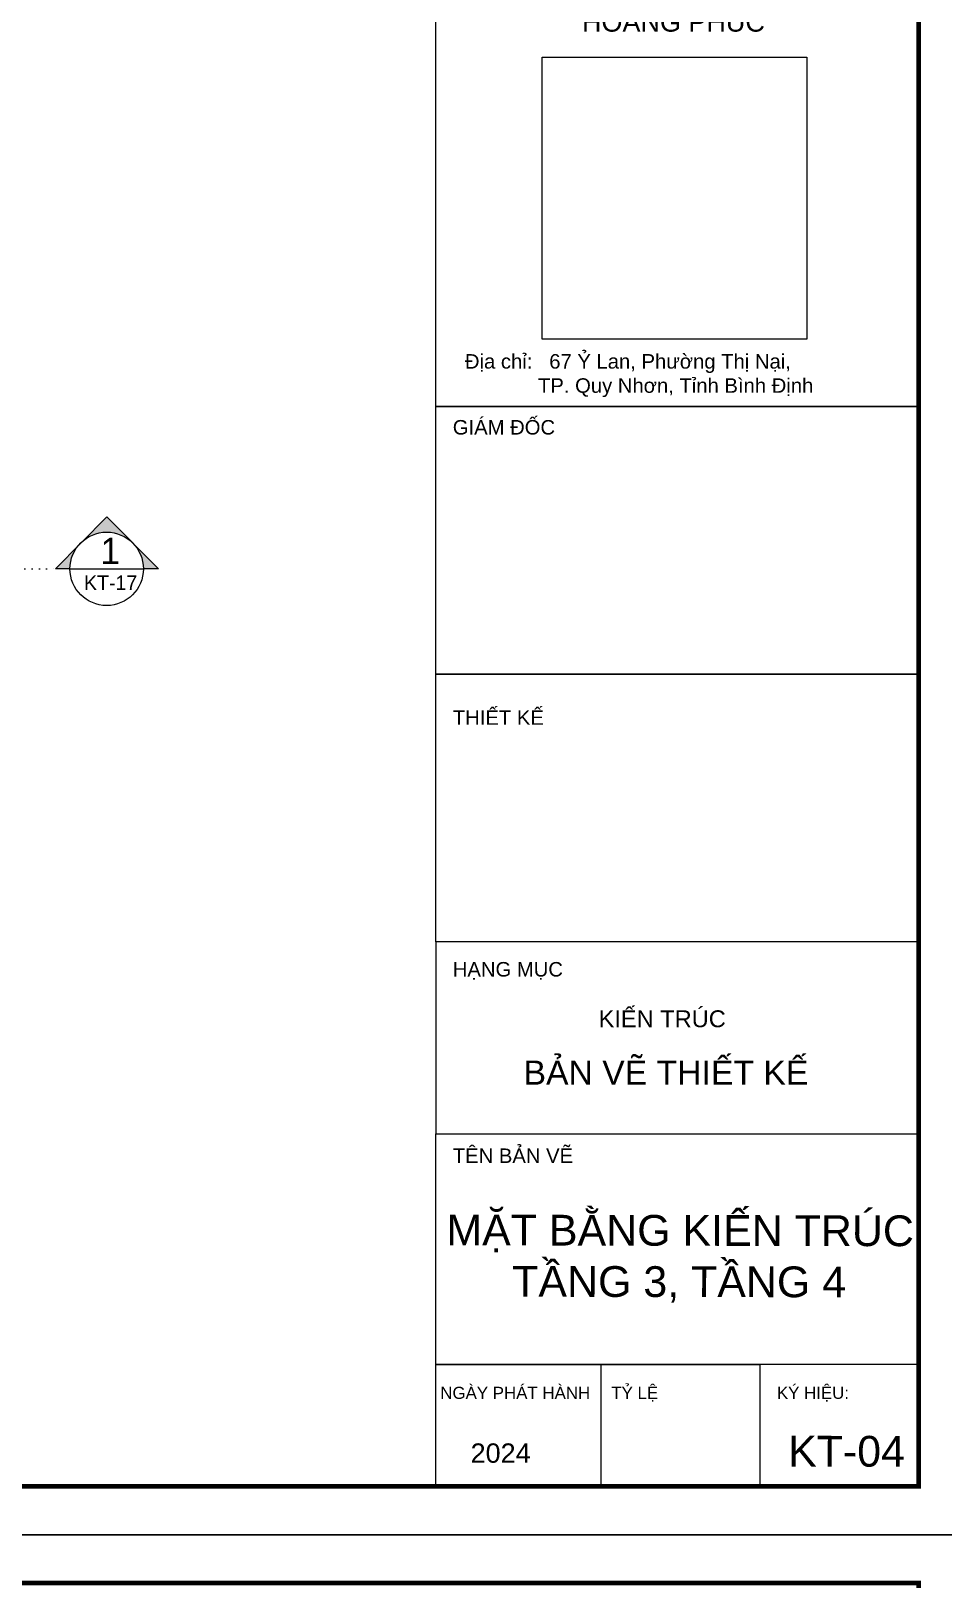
# Model space of a CAD drawing. Header units: inches. Extents: x 236662 to 497023, y -248575 to 81795.
# Drawn here: x 309534 to 317454, y -53692 to -40259 of the extents above; entities that cross this region are included whole.
import ezdxf
from ezdxf.enums import TextEntityAlignment as Align

# ---------------------------------------------------------------- set-up
doc = ezdxf.new("R2010")
doc.units = ezdxf.units.IN
doc.header["$LTSCALE"] = 10
doc.header["$MEASUREMENT"] = 0
doc.linetypes.add('CENTER2', pattern=[1.125, 0.75, -0.125, 0.125, -0.125])
doc.linetypes.add('DOT2', pattern=[0.125, 0, -0.125])
for name, color, linetype in [('01. HP_TEXT', 9, 'Continuous'), ('07. HP_KY HIEU', 43, 'Continuous'), ('truc', 2, 'CENTER2')]:
    doc.layers.add(name, color=color, linetype=linetype)
for name, color, linetype, lineweight in [('02. HP_BE TONG', 1, 'Continuous', 35), ('06. HP_THAY 1', 134, 'Continuous', 15), ('GHICHU', 7, 'Continuous', 9)]:
    doc.layers.add(name, color=color, linetype=linetype, lineweight=lineweight)
doc.layers.add('Tpl_Bound', color=1, linetype='Continuous', plot=False)
doc.styles.add('AVO', font='VAVOB.TTF')
doc.styles.get("Standard").update_dxf_attribs({"font": 'arial.ttf'})
doc.styles.add('TA1', font='arial.ttf')
picture_1 = doc.add_image_def('image1.jpg', size_in_pixel=(1818, 1935))

# ---------------------------------------------------------------- blocks, each defined once
blk = doc.blocks.new('KHUNG TEN A-3')
at = {"layer": '01. HP_TEXT'}
for points in [[(365.0000000000001, 116.7386527405854), (365.0000000000001, 163.3445738685962), (414.9999999999999, 163.3445738685962), (414.9999999999999, 116.7386527405854)], [(365.0000000000001, 89.04361435174019), (365.0000000000001, 116.7386527405854), (414.9999999999999, 116.7386527405854), (414.9999999999999, 89.04361435174019)], [(365.0000000000001, 61.34857596289419), (365.0000000000001, 89.04361435174019), (414.9999999999999, 89.04361435174019), (414.9999999999999, 61.34857596289419)], [(365.0000000000001, 61.34857596289419), (365.0000000000001, 41.47062960710662), (414.9999999999999, 41.47062960710662), (414.9999999999999, 61.34857596289419)], [(365.0000000000001, 17.61216440969179), (365.0000000000001, 41.47062960710662), (414.9999999999999, 41.47062960710662), (414.9999999999999, 17.61216440969179)], [(365.0000000000001, 5.000000000000682), (365.0000000000001, 17.61216440969179), (398.5623552153564, 17.61216440969179), (398.5623552153564, 5.000000000000682)], [(398.5623552153564, 5.000000000000682), (382.1247104307132, 5.000000000000682), (382.1247104307132, 17.61216440969179), (398.5623552153564, 17.61216440969179)], [(398.5623552153564, 5.000000000000682), (414.9999999999999, 5.000000000000682), (414.9999999999999, 17.61216440969179), (398.5623552153564, 17.61216440969179)]]:
    blk.add_lwpolyline(points, close=True, dxfattribs=at)
at = {"layer": '02. HP_BE TONG', "color": 1, "const_width": 0.4999999999999999}
blk.add_lwpolyline([(15.00000000000011, 5.000000000000682), (414.9999999999999, 5.000000000000682), (414.9999999999999, 292), (15.00000000000011, 292)], close=True, dxfattribs=at)
at = {"layer": '06. HP_THAY 1'}
blk.add_lwpolyline([(1.13686837721616e-13, 297), (420.0000000000001, 297), (420.0000000000001, 6.821210263296962e-13), (1.13686837721616e-13, 6.821210263296962e-13)], close=True, dxfattribs=at)
at = {"layer": 'Defpoints'}
blk.add_lwpolyline([(1.13686837721616e-13, 6.821210263296962e-13), (419.9999999999999, 6.821210263296962e-13), (419.9999999999999, 297), (1.13686837721616e-13, 297)], close=True, dxfattribs=at)
at = {"layer": '01. HP_TEXT', "color": 7, "style": 'TA1'}
for s, height, p in [('GIÁM ĐỐC', 1.5, (366.7500000000001, 113.8535454084688)), ('THIẾT KẾ', 1.5, (366.7500000000001, 83.81814191478702)), ('HẠNG MỤC', 1.5, (366.7500000000001, 57.76417565240695)), ('TÊN BẢN VẼ', 1.5, (366.7500000000001, 38.47062960710696)), ('NGÀY PHÁT HÀNH', 1.25, (365.4570158360685, 14.05616144354622)), ('TỶ LỆ', 1.25, (383.1621541026194, 14.05616144354622)), ('KÝ HIỆU:', 1.25, (400.3123552153567, 14.05616144354622)), ('2024', 2, (368.59584386667, 7.449146253301706))]:
    blk.add_text(s, height=height, dxfattribs=at).set_placement(p)
at = {"layer": '01. HP_TEXT', "style": 'TA1'}
for s, height, p in [('KIẾN TRÚC', 1.75, (388.4357243020851, 53.39363186013429)), ('BẢN VẼ THIẾT KẾ', 2.5, (388.8257329496529, 47.82272105315337))]:
    blk.add_text(s, height=height, dxfattribs=at).set_placement(p, align=Align.MIDDLE_CENTER)
at = {"layer": '01. HP_TEXT', "insert": (364.2567647546758, 160.8803418782288), "char_height": 2, "attachment_point": 1, "style": 'TA1'}
blk.add_mtext_dynamic_manual_height_columns('\\pi9.5649;CÔNG TY TNHH TM- XD \\P\\pi11.2177;      HOÀNG PHÚC', width=53.45720519136125, gutter_width=0.02545367974207942, heights=[0], dxfattribs=at)
at = {"layer": '01. HP_TEXT', "color": 7, "insert": (365.0368545205989, 122.1742613294603), "char_height": 1.5, "attachment_point": 1, "style": 'TA1'}
blk.add_mtext_dynamic_manual_height_columns('\\A1;\\pi-0.02931,l3,t7.47069,17.97069;Địa chỉ:   67 Ỷ Lan, Phường Thị Nại, \\P             TP. Quy Nhơn, Tỉnh Bình Định ', width=49.55086687546071, gutter_width=2.41112149158539, heights=[62.37116073187635], dxfattribs=at)
image = blk.add_image(picture_1, insert=(375.9901666210061, 123.7294817048407), size_in_units=(27.41258399595971, 29.176760193719495))
image.dxf.flags = 7
blk = doc.blocks.new('sdfssdas')
at = {"lineweight": -3}
h = blk.add_hatch(color=256, dxfattribs=at)
edge = h.paths.add_edge_path()
edge.add_line((1902405, -245251.2094973724), (1902533.644847914, -245251.2094973722))
edge.add_ellipse((1902860.31151458, -245251.209497371), major_axis=(-230.9882151873044, 230.9882151873044), ratio=0.999999999997832, start_angle=7.339835921497979, end_angle=45.000000000261196, ccw=False)
edge.add_line((1902601.706332403, -245051.6237492283), (1902405, -245251.2094973723))
edge = h.paths.add_edge_path()
edge.add_ellipse((1902860.31151458, -245251.2094973718), major_axis=(-230.9882151872279, 230.9882151872279), ratio=0.9999999999956343, start_angle=314.99999999987494, end_angle=353.4927594007128, ccw=False)
edge.add_ellipse((1902860.31151458, -245251.209497372), major_axis=(-319.2831402481585, 69.0607519862011), ratio=0.9999999999966103, start_angle=237.2050219233946, end_angle=282.20502192325523, ccw=False)
edge.add_line((1903091.299729768, -245020.2212821844), (1902860.31151458, -244789.2330669968))
edge.add_line((1902860.31151458, -244789.2330669967), (1902656.989042233, -244995.5318030975))
edge = h.paths.add_edge_path()
edge.add_ellipse((1902860.31151458, -245251.2094973728), major_axis=(-109.3525430184075, 307.8199675923386), ratio=0.9999999999903584, start_angle=250.4425005864912, end_angle=295.44250058605934, ccw=False)
edge.add_line((1903186.978181248, -245251.209497372), (1903322.287944956, -245251.2094973717))
edge.add_line((1903322.287944956, -245251.2094973717), (1903091.299729768, -245020.2212821843))
blk.add_line((1902533.644847914, -245251.209497373), (1903186.978181248, -245251.2094973727), dxfattribs=at)
blk.add_lwpolyline([(1902533.644847914, -245251.2094973722), (1902405, -245251.2094973723), (1902860.31151458, -244789.2330669967), (1903322.287944956, -245251.2094973717), (1903186.978181248, -245251.209497372)], dxfattribs=at)
blk.add_circle((1902860.311514582, -245251.2094973729), 326.6666666666681, dxfattribs=at)
at = {"layer": 'GHICHU', "color": 0, "linetype": 'Continuous', "attachment_point": 1, "style": 'AVO'}
for s, insert, char_height, width in [('{\\fVNI-Avo|b0|i0|c0|p2;1}', (1902805.078921621, -244975.0296229845), 234.375, 39462.40071614583), ('{\\fVNI-Avo|b0|i0|c0|p2;KT-17}', (1902658.543204735, -245310.0145320904), 130, 21888.47826388888)]:
    blk.add_mtext(s, dxfattribs=dict(at, insert=insert, char_height=char_height, width=width))
blk = doc.blocks.new('ádasdzz')
at = {"layer": 'truc', "color": 2, "linetype": 'DOT2', "lineweight": 5, "ltscale": 50}
blk.add_lwpolyline([(450.4282605358167, -644.39876432452), (6833.817897205648, -644.39876432452), (6833.817897205648, -2300.176163937809), (21309.64613677532, -2300.176163937809)], dxfattribs=at)
at = {"xscale": 0.9750026861104957, "yscale": 0.9750026861104957, "zscale": 0.9750026861104957}
blk.add_blockref('sdfssdas', (-1833540.338933262, 236820.4118678481), dxfattribs=at)

msp = doc.modelspace()

# ---------------------------------------------------------------- linework, layer by layer
at = {"layer": 'Tpl_Bound', "color": 1}
for points in [[(282444.6130190566, -53307.55362221473), (282444.6130190566, -28403.81589600908), (317853.9658871179, -28403.81589600908), (317853.9658871179, -53307.55362221473)], [(282444.6130190566, -78211.29134841883), (282444.6130190566, -53307.55362221318), (317853.9658871179, -53307.55362221318), (317853.9658871179, -78211.29134841883)]]:
    msp.add_lwpolyline(points, close=True, dxfattribs=at)

# ---------------------------------------------------------------- block references
at = {"color": 1, "xscale": 83.85096877510341, "yscale": 83.85096877510341, "zscale": 83.85096877510341}
for p in [(282444.6130190566, -53307.55362221479, 20.55303686696303), (282444.6130190566, -78211.29134841889, 30.82955530044455)]:
    msp.add_blockref('KHUNG TEN A-3', p, dxfattribs=at)
at = {"layer": '07. HP_KY HIEU'}
msp.add_blockref('ádasdzz', (288438.1026858469, -42626.04960740716, -6.307693845551875), dxfattribs=at)

# ---------------------------------------------------------------- texts
at = {"char_height": 266.8530078419971, "attachment_point": 1, "rotation": 359.8985643057836}
for s, width, insert in [('\\pi82.44815;MẶT BẰNG KIẾN TRÚC \\P\\pi654.38004;TẦNG 3, TẦNG 4', 4182.071635771325, (313059.2371811162, -50529.61271867439, 20.55303686696303)), ('KT-04', 1044.004912610714, (316108.5516789296, -52448.81141155116, 20.55303686696303))]:
    msp.add_mtext_dynamic_manual_height_columns(s, width=width, gutter_width=6.988056584177777, heights=[0], dxfattribs=dict(at, insert=insert))

doc.saveas('drawing.dxf')
